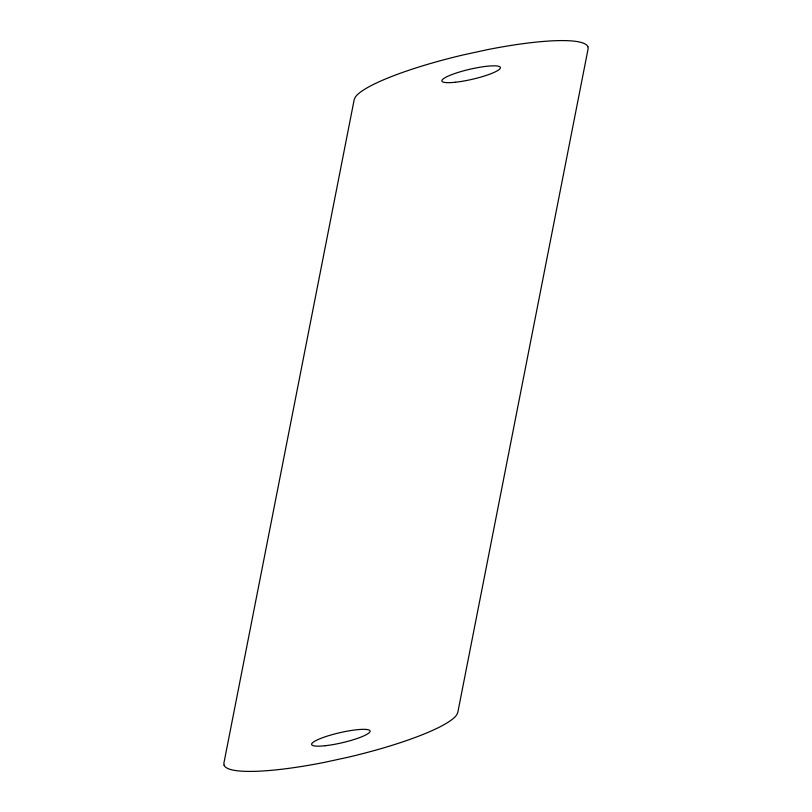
<?xml version="1.0" encoding="UTF-8"?>
<svg xmlns="http://www.w3.org/2000/svg" width="812" height="812" viewBox="0 0 812 812"><rect width="100%" height="100%" fill="white"/><g stroke="black" fill="none" stroke-linecap="round" stroke-linejoin="round"><path stroke-width="1.22" d="M587.949 46.741L588.101 48.872L457.806 712.378L456.76 714.763A119.821 20.604 -13 0 1 348.48 757.149L324.567 762.346A119.821 20.604 -13 0 1 224.122 765.239M224.051 765.259L223.899 763.128L354.194 99.622L355.24 97.237A119.821 20.604 -13 0 1 463.52 54.851L487.433 49.654A119.821 20.604 -13 0 1 587.878 46.761M325.287 745.71A30.003 5.156 -13 0 0 370.089 731.409A30.003 5.156 -13 0 0 327.175 736.139A30.003 5.156 -13 0 0 325.287 745.71M455.593 82.215A30.003 5.156 -13 0 0 500.385 67.903A30.003 5.156 -13 0 0 457.471 72.633A30.003 5.156 -13 0 0 455.593 82.215"/></g></svg>
